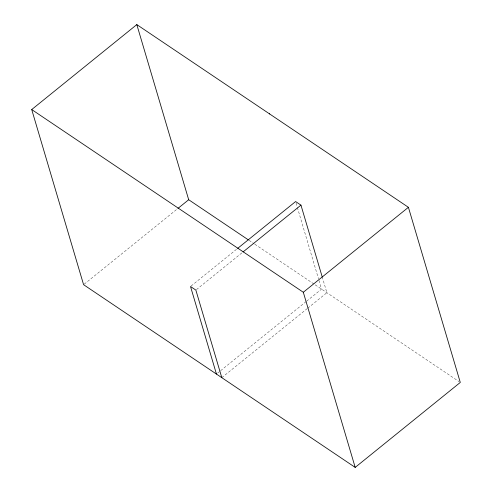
<?xml version="1.0" encoding="UTF-8"?>
<svg xmlns="http://www.w3.org/2000/svg" width="492" height="492" viewBox="0 0 492 492"><rect width="100%" height="100%" fill="white"/><g stroke="black" fill="none" stroke-linecap="round" stroke-linejoin="round"><path stroke-width="0.37" stroke-dasharray="2.46 1.84" d="M84.187 284.204L177.341 208.903M191.111 286.018L237.089 248.847M196.456 289.61L242.433 252.445M217.642 373.102L220.035 371.171M220.631 370.685L306.018 301.664M306.614 301.178L321.547 289.112L318.711 279.548M221.8 377.665L307.186 308.638M307.783 308.152L326.891 292.709L322.531 277.992M249.075 240.36L254.161 243.78M254.801 244.21L314.554 284.407M315.188 284.837L459.018 381.589M296.043 203.018L297.131 206.695M297.353 207.433L318.496 278.81"/><path stroke-width="0.74" d="M31.716 109.556L136.807 24.6L408.409 207.31L460.284 382.444L355.193 467.4L83.591 284.69L31.716 109.556L303.312 292.266L355.193 467.4M177.938 208.423L188.688 199.734L136.807 24.6M237.685 248.368L295.606 201.548L300.956 205.139L322.315 277.254M243.03 251.965L300.956 205.139M303.312 292.266L408.409 207.31M188.688 199.734L248.442 239.93M269.462 113.289L269.671 113.978M221.8 377.665L195.859 290.096L190.515 286.498L216.449 374.068"/></g></svg>
